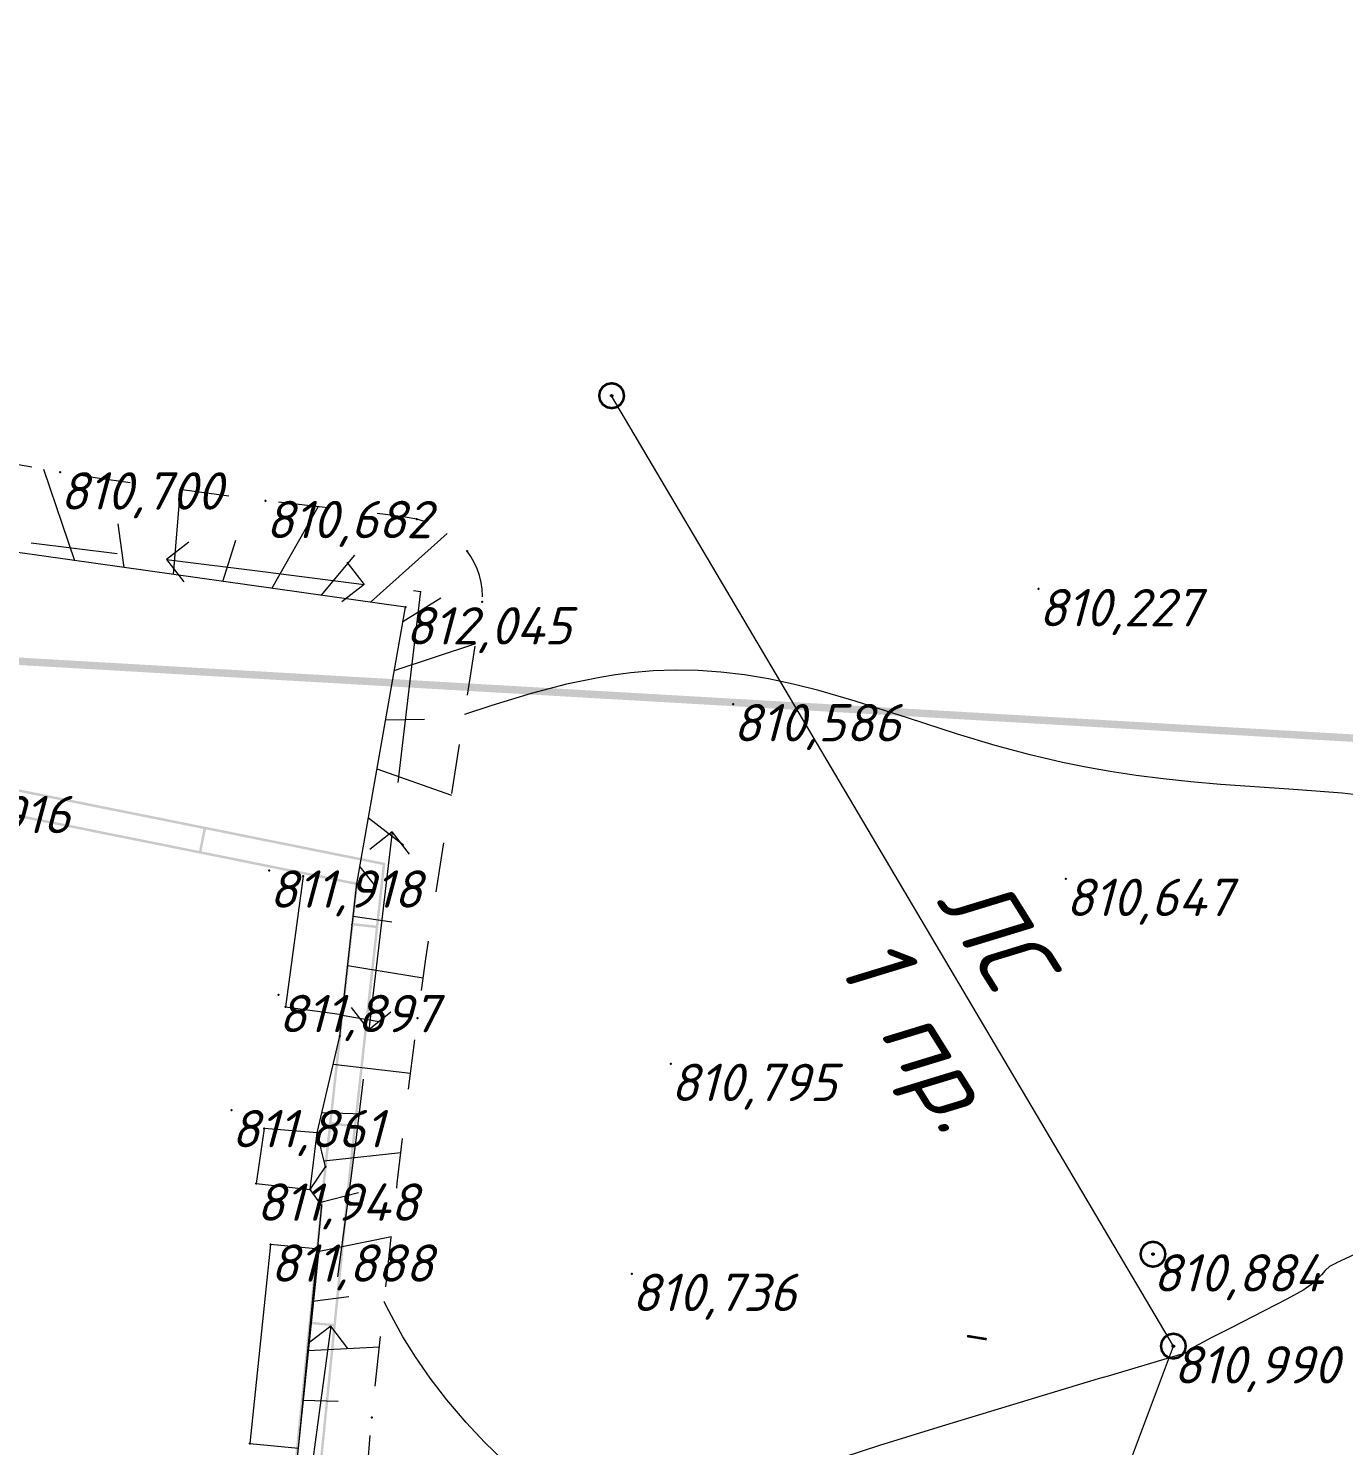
# Model space of a CAD drawing. Header units: metres. Extents: x 629572 to 645168, y 4785785 to 4790166.
# Drawn here: x 635612 to 635664.8, y 4788093 to 4788150 of the extents above; entities that cross this region are included whole.
import ezdxf

# ---------------------------------------------------------------- set-up
doc = ezdxf.new("R2010")
doc.units = ezdxf.units.M
for name, pattern in [('Сплошная', [0]), ('Сплошная_0_50', [0]), ('Штриховая 2', [4, 2, -2])]:
    doc.linetypes.add(name, pattern=pattern)
doc.layers.get('0').update_dxf_attribs({"linetype": 'CONTINUOUS'})
for name, color, linetype in [('Горизонтали', 7, 'CONTINUOUS'), ('Здания и строения', 7, 'CONTINUOUS'), ('красная линия', 7, 'CONTINUOUS'), ('Нурсултан', 7, 'CONTINUOUS'), ('Ограды каменные и жб (H более 1м) - по краю', 7, 'CONTINUOUS'), ('Риска для шага 20 м', 7, 'CONTINUOUS'), ('Столбы железобетонные', 7, 'CONTINUOUS'), ('Фундамент проект. здания', 7, 'CONTINUOUS')]:
    doc.layers.add(name, color=color, linetype=linetype)
for name, color, linetype, lineweight in [('ЛЭП в.напряж.', 10, 'SIL_KAB_VYSVOLT', 13), ('ЛЭП н.напряж.', 10, 'SIL_KAB_NIZVOLT', 13), ('ЛЭП н.напряж. подзем.', 10, 'SIL_KAB_NIZVOLT', 13)]:
    doc.layers.add(name, color=color, linetype=linetype, lineweight=lineweight)
doc.styles.add('ISOCPEUR', font='isocpeui.ttf')
doc.styles.get("Standard").update_dxf_attribs({"font": 'isocpeui.ttf'})
doc.linetypes.add('SIL_KAB_NIZVOLT', pattern='A,1,["<",Standard,S=1.6,R=0,X=-1,Y=-0.8],6,0,1,[">",Standard,S=1.6,R=0,X=-0.8,Y=-0.8],-2,8,-2', length=20)
doc.linetypes.add('SIL_KAB_VYSVOLT', pattern='A,1.5,["<<",Standard,S=1.6,R=0,X=-1.5,Y=-0.8],5,0,1.5,[">>",Standard,S=1.6,R=0,X=-2.14,Y=-0.8],-2,8,-2', length=20)

# ---------------------------------------------------------------- blocks, each defined once
blk = doc.blocks.new('26 - 108.1.1 опоры  жб d-1.0')
blk.add_hatch(color=7).paths.add_polyline_path([(0, 0.05), (-0.05, 0), (0, -0.05), (0.05, 0)])
at = {"color": 7, "linetype": 'Continuous', "lineweight": 0, "const_width": 0.1, "flags": 128}
blk.add_lwpolyline([(0, 0.5), (0.191, 0.462), (0.354, 0.354), (0.462, 0.191), (0.5, 0), (0.462, -0.191), (0.354, -0.354), (0.191, -0.462), (0, -0.5), (-0.191, -0.462), (-0.354, -0.354), (-0.462, -0.191), (-0.5, 0), (-0.462, 0.191), (-0.354, 0.354), (-0.191, 0.462), (0, 0.5)], close=True, dxfattribs=at)
at = {"color": 7, "linetype": 'Continuous', "lineweight": 0, "true_color": 0xffffff, "flags": 128}
blk.add_lwpolyline([(0, 0.5), (-0.25, 0.433), (-0.433, 0.25), (-0.5, 0), (-0.433, -0.25), (-0.25, -0.433), (0, -0.5), (0.25, -0.433), (0.433, -0.25), (0.5, 0), (0.433, 0.25), (0.25, 0.433), (0, 0.5)], close=True, dxfattribs=at)
at = {"color": 7, "linetype": 'Continuous', "lineweight": 0, "flags": 128}
for points in [[(0, 0.05), (-0.05, 0), (0, -0.05), (0.05, 0), (0, 0.05)], [(0, 0.05), (0.043, 0.025), (0.043, -0.025), (0, -0.05), (-0.043, -0.025), (-0.043, 0.025), (0, 0.05)]]:
    blk.add_lwpolyline(points, close=True, dxfattribs=at)
at = {"color": 7, "style": 'ISOCPEUR', "flags": 1}
for tag in ['X', 'Высота', 'Отметка(высота) верхнего провода', 'Отметка(высота) нижнего провода', 'Отметка', 'Имя объекта CREDO-III', 'Код объекта CREDO-III', 'Номер', 'Y']:
    blk.add_attdef(tag, (0, 0), '', height=2.5, dxfattribs=at)
blk = doc.blocks.new('Риска для шага 20 м')
at = {"color": 7, "linetype": 'Continuous', "lineweight": 0, "const_width": 0.1, "flags": 128}
blk.add_lwpolyline([(0, 0.4), (0, -0.4)], dxfattribs=at)

msp = doc.modelspace()

# ---------------------------------------------------------------- hatches: boundary and pattern name
at = {"layer": 'Ограды каменные и жб (H более 1м) - по краю'}
for points in [[(635613.092, 4788117.978), (635615.892, 4788117.415), (635618.862, 4788116.819), (635618.911, 4788116.809), (635618.921, 4788116.858), (635618.872, 4788116.868), (635618.921, 4788116.858), (635619.118, 4788117.838), (635619.127, 4788117.887), (635619.078, 4788117.897), (635616.109, 4788118.494), (635613.309, 4788119.056), (635611.235, 4788119.473), (635611.215, 4788119.375), (635613.289, 4788118.958), (635616.089, 4788118.396), (635619.01, 4788117.809), (635618.832, 4788116.927), (635615.912, 4788117.513), (635613.112, 4788118.076), (635611.038, 4788118.493), (635611.018, 4788118.395)], [(635625.042, 4788114.027), (635625.216, 4788115.598), (635625.221, 4788115.643), (635625.176, 4788115.652), (635623.804, 4788115.928), (635621.004, 4788116.49), (635618.93, 4788116.907), (635618.911, 4788116.809), (635620.984, 4788116.392), (635623.784, 4788115.83), (635625.111, 4788115.563), (635624.937, 4788113.989), (635624.987, 4788113.983), (635624.981, 4788113.933), (635625.975, 4788113.824), (635626.025, 4788113.818), (635626.031, 4788113.868), (635625.981, 4788113.873), (635626.031, 4788113.868), (635626.21, 4788115.488), (635626.315, 4788116.443), (635625.373, 4788116.632), (635624.001, 4788116.908), (635621.201, 4788117.471), (635619.127, 4788117.887), (635619.108, 4788117.789), (635621.181, 4788117.373), (635623.981, 4788116.81), (635625.353, 4788116.534), (635626.206, 4788116.363), (635626.11, 4788115.499), (635625.937, 4788113.928)], [(635624.699, 4788111.837), (635624.386, 4788108.998), (635624.053, 4788105.987), (635624.047, 4788105.938), (635624.097, 4788105.932), (635625.091, 4788105.822), (635625.096, 4788105.872), (635625.091, 4788105.822), (635625.141, 4788105.817), (635625.146, 4788105.866), (635625.479, 4788108.877), (635625.793, 4788111.716), (635626.025, 4788113.818), (635625.926, 4788113.829), (635625.693, 4788111.727), (635625.38, 4788108.888), (635625.052, 4788105.927), (635624.158, 4788106.026), (635624.485, 4788108.987), (635624.799, 4788111.826), (635625.031, 4788113.928), (635624.932, 4788113.939)], [(635624.981, 4788113.933), (635624.987, 4788113.983), (635624.937, 4788113.989), (635624.932, 4788113.939)], [(635623.918, 4788103.824), (635623.959, 4788104.226), (635623.94, 4788104.228), (635623.94, 4788104.228), (635623.909, 4788104.231), (635623.94, 4788104.228), (635623.959, 4788104.226), (635623.959, 4788104.226), (635624.147, 4788105.927), (635624.047, 4788105.938), (635623.859, 4788104.236), (635623.859, 4788104.236), (635623.859, 4788104.236), (635623.819, 4788103.834), (635623.534, 4788100.993), (635623.232, 4788097.979), (635623.227, 4788097.929), (635623.277, 4788097.924), (635623.282, 4788097.974), (635623.277, 4788097.924), (635624.272, 4788097.824), (635624.321, 4788097.819), (635624.326, 4788097.869), (635624.629, 4788100.883), (635624.914, 4788103.725), (635624.953, 4788104.121), (635625.141, 4788105.817), (635625.041, 4788105.828), (635624.854, 4788104.131), (635624.934, 4788104.123), (635624.943, 4788104.122), (635624.935, 4788104.123), (635624.933, 4788104.123), (635624.854, 4788104.131), (635624.814, 4788103.735), (635624.529, 4788100.893), (635624.232, 4788097.929), (635623.336, 4788098.019), (635623.634, 4788100.983)], [(635623.016, 4788095.825), (635622.731, 4788092.983), (635622.429, 4788089.969), (635622.424, 4788089.919), (635622.474, 4788089.914), (635622.479, 4788089.964), (635622.474, 4788089.914), (635623.469, 4788089.814), (635623.518, 4788089.809), (635623.523, 4788089.859), (635623.825, 4788092.873), (635624.11, 4788095.715), (635624.321, 4788097.819), (635624.222, 4788097.829), (635624.011, 4788095.725), (635623.726, 4788092.883), (635623.429, 4788089.919), (635622.533, 4788090.009), (635622.83, 4788092.973), (635623.115, 4788095.815), (635623.326, 4788097.919), (635623.227, 4788097.929)]]:
    msp.add_hatch(color=7, dxfattribs=at).paths.add_polyline_path(points)

# ---------------------------------------------------------------- linework, layer by layer
at = {"layer": 'Горизонтали', "color": 34, "linetype": 'Сплошная', "lineweight": 0, "true_color": 0xa55200, "flags": 128}
for points, elevation in [([(635695.355, 4788111.787), (635695.262, 4788111.917), (635694.711, 4788112.677), (635693.977, 4788113.644), (635693.833, 4788113.834), (635693.379, 4788114.434), (635693.161, 4788114.734), (635692.992, 4788114.98), (635692.843, 4788115.209), (635692.836, 4788115.219), (635692.758, 4788115.334), (635692.692, 4788115.398), (635692.618, 4788115.433), (635692.501, 4788115.459), (635692.469, 4788115.465), (635691.922, 4788115.608), (635691.911, 4788115.611), (635691.439, 4788115.722), (635691.019, 4788115.749), (635690.809, 4788115.731), (635690.601, 4788115.694), (635690.394, 4788115.635), (635690.189, 4788115.555), (635689.877, 4788115.397), (635689.523, 4788115.176), (635689.123, 4788114.891), (635688.588, 4788114.479), (635687.909, 4788113.97), (635687.597, 4788113.786), (635687.328, 4788113.683), (635687.095, 4788113.656), (635686.842, 4788113.697), (635686.835, 4788113.699), (635686.152, 4788113.848), (635685.486, 4788113.955), (635684.877, 4788114.008), (635684.336, 4788114.003), (635684.199, 4788113.993), (635683.882, 4788113.981), (635683.75, 4788114.004), (635683.596, 4788114.059), (635683.576, 4788114.068), (635683.307, 4788114.166), (635683.046, 4788114.242), (635682.793, 4788114.297), (635682.553, 4788114.332), (635682.552, 4788114.332), (635681.916, 4788114.492), (635679.84, 4788115.081), (635674.34, 4788116.668), (635669.566, 4788118.047), (635667.263, 4788118.703), (635666.323, 4788118.952), (635665.518, 4788119.139), (635665.204, 4788119.198), (635664.749, 4788119.249), (635662.976, 4788119.377), (635662.598, 4788119.4), (635659.85, 4788119.591), (635658.668, 4788119.699), (635657.55, 4788119.821), (635656.464, 4788119.96), (635655.429, 4788120.116), (635654.445, 4788120.287), (635653.51, 4788120.475), (635652.21, 4788120.782), (635650.812, 4788121.162), (635649.295, 4788121.62), (635647.281, 4788122.269), (635645.187, 4788122.942), (635643.724, 4788123.369), (635642.694, 4788123.627), (635641.7, 4788123.835), (635640.735, 4788123.994), (635639.795, 4788124.105), (635638.876, 4788124.169), (635637.971, 4788124.187), (635637.074, 4788124.157), (635636.18, 4788124.081), (635635.564, 4788124.002), (635634.925, 4788123.898), (635633.584, 4788123.62), (635632.175, 4788123.251), (635630.587, 4788122.764), (635629.487, 4788122.41)], 810.5), ([(635675.408, 4788105.826), (635675.223, 4788105.739), (635674.164, 4788105.233), (635672.418, 4788104.367), (635670.306, 4788103.297), (635668.198, 4788102.218), (635667.226, 4788101.72), (635665.811, 4788100.999), (635665.266, 4788100.728), (635664.869, 4788100.537), (635664.52, 4788100.375), (635664.499, 4788100.366), (635664.232, 4788100.23), (635664.071, 4788100.08), (635664.062, 4788100.07), (635663.908, 4788099.903), (635663.736, 4788099.731), (635663.521, 4788099.53), (635663.392, 4788099.425), (635663.201, 4788099.301), (635662.514, 4788098.918), (635660.257, 4788097.758), (635659.488, 4788097.367), (635658.666, 4788096.924), (635658.614, 4788096.878), (635658.593, 4788096.858), (635658.578, 4788096.843), (635658.566, 4788096.829), (635658.566, 4788096.828), (635658.551, 4788096.813), (635658.527, 4788096.795), (635658.516, 4788096.787), (635658.516, 4788096.787), (635658.403, 4788096.743), (635658.267, 4788096.705), (635658.028, 4788096.637), (635657.979, 4788096.622), (635655.345, 4788095.833), (635654.947, 4788095.715), (635648.672, 4788093.827), (635646.161, 4788093.04), (635643.998, 4788092.337), (635642.735, 4788091.912), (635640.984, 4788091.328), (635639.776, 4788090.953), (635638.73, 4788090.669), (635637.812, 4788090.47), (635636.946, 4788090.342), (635636.152, 4788090.293), (635635.413, 4788090.322), (635635.06, 4788090.365), (635634.717, 4788090.429), (635634.356, 4788090.519), (635633.994, 4788090.635), (635633.63, 4788090.776), (635633.265, 4788090.942), (635632.898, 4788091.132), (635632.53, 4788091.348), (635631.791, 4788091.854), (635631.05, 4788092.458), (635630.305, 4788093.161), (635629.555, 4788093.963), (635628.79, 4788094.875), (635628.12, 4788095.75), (635627.529, 4788096.599), (635627.023, 4788097.414), (635626.562, 4788098.257), (635626.354, 4788098.656), (635626.277, 4788098.803), (635626.266, 4788098.824)], 811)]:
    msp.add_lwpolyline(points, dxfattribs=dict(at, elevation=elevation))
at = {"layer": 'Здания и строения', "color": 8, "linetype": 'Сплошная', "lineweight": 0, "flags": 128}
for points in [[(635621.448, 4788105.781), (635621.132, 4788103.569), (635623.289, 4788103.33), (635623.57, 4788105.602), (635621.448, 4788105.781)], [(635621.696, 4788101.12), (635620.87, 4788093.129), (635622.829, 4788092.934), (635623.655, 4788100.925), (635621.696, 4788101.12)]]:
    msp.add_lwpolyline(points, close=True, dxfattribs=at)
at = {"layer": 'красная линия', "color": 1, "linetype": 'Сплошная_0_50', "lineweight": 0, "true_color": 0xff0000, "const_width": 0.3, "elevation": 794.579, "flags": 128}
msp.add_lwpolyline([(638818.848, 4788579.098), (638434.543, 4788398.115), (637986.142, 4788195.6), (637994.638, 4788176.414), (637942.139, 4788165.191), (637935.75, 4788162.9), (637919.94, 4788203.086), (637884.756, 4788191.01), (637897.946, 4788150.802), (637875.631, 4788142.106), (637761.545, 4788134.606), (637700.256, 4788129.196), (637638.253, 4788120.005), (637581.946, 4788110.591), (637565.739, 4788106.898), (637558.254, 4788104.091), (637363.245, 4788069.304), (637293.147, 4788066.19), (637239.74, 4788053.996), (637240.261, 4788022.608), (637232.946, 4788021.41), (637162.138, 4788007.601), (637160.654, 4788026.311), (636775.64, 4787974.712), (636766.433, 4787974.403), (636737.136, 4787937.815), (636720.149, 4787935.806), (636516.153, 4787941.092), (636490.258, 4787949.803), (636394.84, 4787957.088), (636354.049, 4787969.885), (636316.148, 4787980.518), (636315.357, 4787987.294), (636135.738, 4788019.2), (636122.937, 4788021.29), (636105.848, 4788067.289), (636010.538, 4788080.603), (635985.153, 4788054.809), (635975.448, 4788047.792), (635905.965, 4788055.726), (635883.655, 4788057.997), (635666.752, 4788098.184), (635673.048, 4788121.002), (635509.85, 4788130.405), (635401.641, 4788148.595)], dxfattribs=at)
at = {"layer": 'ЛЭП н.напряж.', "color": 4, "lineweight": 13}
msp.add_lwpolyline([(635652.189, 4788081.606), (635657.964, 4788097.035), (635635.402, 4788135.21)], dxfattribs=at)
at = {"layer": 'ЛЭП н.напряж. подзем.', "color": 10, "linetype": 'Continuous', "lineweight": 13}
for p, q in [((635612.094, 4788129.307), (635615.542, 4788128.875)), ((635618.42, 4788129.321), (635617.527, 4788128.626)), ((635617.527, 4788128.626), (635618.221, 4788127.733)), ((635617.527, 4788128.626), (635621.496, 4788128.129)), ((635624.77, 4788128.524), (635625.465, 4788127.631)), ((635621.496, 4788128.129), (635625.465, 4788127.631)), ((635625.465, 4788127.631), (635624.571, 4788126.937)), ((635627.722, 4788127.358), (635627.286, 4788123.648)), ((635627.449, 4788127.382), (635627.731, 4788127.347)), ((635627.286, 4788123.648), (635626.82, 4788119.675)), ((635626.586, 4788117.689), (635625.698, 4788116.988)), ((635626.586, 4788117.689), (635626.119, 4788113.716)), ((635627.287, 4788116.801), (635626.586, 4788117.689)), ((635626.119, 4788113.716), (635625.653, 4788109.744)), ((635625.653, 4788109.744), (635624.952, 4788110.631)), ((635626.541, 4788110.445), (635625.653, 4788109.744)), ((635625.419, 4788107.757), (635625.12, 4788105.205)), ((635625.122, 4788105.225), (635624.928, 4788103.788)), ((635624.928, 4788103.788), (635624.393, 4788099.824)), ((635624.125, 4788097.842), (635623.225, 4788097.156)), ((635624.125, 4788097.842), (635623.59, 4788093.878)), ((635624.811, 4788096.942), (635624.125, 4788097.842)), ((635623.59, 4788093.878), (635623.054, 4788089.914))]:
    msp.add_line(p, q, dxfattribs=at)
at = {"layer": 'Нурсултан', "color": 251, "linetype": 'Штриховая 2', "lineweight": 0, "flags": 128}
msp.add_lwpolyline([(635623.862, 4788085.973), (635622.171, 4788086.897), (635625.45, 4788089.681), (635625.607, 4788092.273), (635625.771, 4788094.166), (635626.303, 4788099.166), (635626.795, 4788103.587), (635627.232, 4788107.289), (635627.605, 4788110.206), (635627.946, 4788112.597), (635628.42, 4788115.705), (635629.313, 4788121.316), (635630.208, 4788126.926), (635630.22, 4788127.177), (635630.205, 4788127.441), (635630.162, 4788127.713), (635630.093, 4788127.987), (635629.999, 4788128.257), (635629.883, 4788128.515), (635629.748, 4788128.755), (635629.597, 4788128.968), (635629.419, 4788129.169), (635629.202, 4788129.372), (635628.955, 4788129.569), (635628.686, 4788129.754), (635628.407, 4788129.917), (635628.125, 4788130.057), (635627.847, 4788130.168), (635627.58, 4788130.249), (635627.114, 4788130.335), (635626.316, 4788130.441), (635621.507, 4788130.986), (635616.487, 4788131.648), (635614.736, 4788131.9), (635613.248, 4788132.134), (635610.001, 4788132.71), (635600.63, 4788134.436), (635600.355, 4788134.443), (635600.045, 4788134.391), (635599.723, 4788134.293), (635599.121, 4788134.066), (635598.713, 4788133.912), (635598.363, 4788133.759), (635598.061, 4788133.602), (635597.807, 4788133.44), (635597.608, 4788133.279), (635597.384, 4788133.063), (635596.851, 4788132.452), (635596.774, 4788132.316), (635596.657, 4788131.98), (635596.602, 4788131.862), (635596.524, 4788131.782)], dxfattribs=at)
at = {"layer": 'Нурсултан', "color": 251, "linetype": 'Continuous', "lineweight": 0, "flags": 128}
for points in [[(635613.839, 4788128.584), (635612.596, 4788132.25)], [(635617.8, 4788128.027), (635618.089, 4788131.437)], [(635621.761, 4788127.47), (635623.613, 4788130.747)], [(635615.82, 4788128.305), (635615.585, 4788130.059)], [(635625.722, 4788126.913), (635628.8, 4788129.675)], [(635619.781, 4788127.748), (635620.308, 4788129.412)], [(635623.742, 4788127.191), (635625.085, 4788128.809)], [(635627.017, 4788126.136), (635628.546, 4788127.087)], [(635626.671, 4788124.166), (635629.942, 4788125.257)], [(635626.325, 4788122.196), (635627.892, 4788122.213)], [(635625.979, 4788120.227), (635628.971, 4788119.167)], [(635625.632, 4788118.257), (635627.055, 4788117.163)], [(635625.286, 4788116.287), (635625.923, 4788115.495)], [(635625.022, 4788114.305), (635626.579, 4788114.073)], [(635624.801, 4788112.318), (635627.837, 4788111.834)], [(635624.58, 4788110.33), (635626.068, 4788110.079)], [(635624.222, 4788108.366), (635627.322, 4788107.994)], [(635623.763, 4788106.419), (635625.44, 4788106.367)], [(635623.849, 4788104.476), (635626.94, 4788104.813)], [(635623.673, 4788102.8), (635625.235, 4788103.204)], [(635623.585, 4788100.837), (635626.556, 4788101.441)], [(635623.394, 4788098.846), (635624.851, 4788099.032)], [(635623.204, 4788096.855), (635626.073, 4788097.003)], [(635623.014, 4788094.864), (635624.425, 4788094.827)]]:
    msp.add_lwpolyline(points, dxfattribs=at)
at = {"layer": 'Нурсултан', "color": 251, "linetype": 'Сплошная', "lineweight": 0, "flags": 128}
msp.add_lwpolyline([(635625.45, 4788089.681), (635622.646, 4788086.889), (635622.171, 4788086.897), (635622.829, 4788092.934), (635623.761, 4788102.678), (635623.289, 4788103.33), (635623.909, 4788104.231), (635623.57, 4788105.602), (635624.486, 4788109.487), (635625.166, 4788115.603), (635627.119, 4788126.717), (635609.458, 4788129.2), (635601.07, 4788130.755), (635599.055, 4788130.733)], dxfattribs=at)
at = {"layer": 'Нурсултан', "color": 7}
for p in [(635613.248, 4788132.134, 24.023), (635621.507, 4788130.986, 24.005), (635627.58, 4788130.249, 24.063), (635629.597, 4788128.968, 23.954), (635652.552, 4788127.447, 23.55), (635627.119, 4788126.717, 25.368), (635630.208, 4788126.926, 23.702), (635640.278, 4788122.826, 23.909), (635621.652, 4788116.144, 25.241), (635623.012, 4788115.918, 25.431), (635625.166, 4788115.603, 25.465), (635653.642, 4788115.81, 23.97), (635622.022, 4788111.143, 25.22), (635622.305, 4788110.664, 25.507), (635624.57, 4788110.358, 25.392), (635627.605, 4788110.206, 24.148), (635624.486, 4788109.487, 25.168), (635637.775, 4788108.379, 24.118), (635620.13, 4788106.519, 25.184), (635621.448, 4788105.781, 25.205), (635623.57, 4788105.602, 25.288), (635623.909, 4788104.231, 25.176), (635621.132, 4788103.569, 25.271), (635623.289, 4788103.33, 25.253), (635621.696, 4788101.12, 25.211), (635657.144, 4788100.726, 24.207), (635636.208, 4788099.943, 24.059), (635657.964, 4788097.035, 24.313), (635625.771, 4788094.166, 24.395), (635620.87, 4788093.129, 25.212)]:
    msp.add_point(p, dxfattribs=at)
at = {"layer": 'Фундамент проект. здания', "color": 7, "linetype": 'Continuous', "lineweight": 0, "flags": 128}
msp.add_lwpolyline([(635623.012, 4788115.918), (635622.305, 4788110.664), (635624.57, 4788110.358)], dxfattribs=at)

# ---------------------------------------------------------------- block references
at = {"layer": 'Риска для шага 20 м', "color": 7, "linetype": 'Continuous', "rotation": 80.80582700000001}
msp.add_blockref('Риска для шага 20 м', (635650.073, 4788097.377, 0.005), dxfattribs=at)
at = {"layer": 'Столбы железобетонные', "color": 7, "linetype": 'Continuous'}
for p in [(635635.402, 4788135.21, 795.239), (635657.144, 4788100.726, 795.239), (635657.964, 4788097.035, 795.239)]:
    msp.add_blockref('26 - 108.1.1 опоры  жб d-1.0', p, dxfattribs=at)

# ---------------------------------------------------------------- texts
at = {"layer": 'ЛЭП в.напряж.', "color": 4, "insert": (635643.718, 4788111.998), "char_height": 2.8505, "attachment_point": 7, "rotation": 302.0046, "style": 'ISOCPEUR'}
msp.add_mtext('ЛС\\P1 пр.', dxfattribs=at)
at = {"layer": 'Нурсултан', "color": 251, "char_height": 1.5, "attachment_point": 1, "style": 'ISOCPEUR'}
for s, insert in [('810,700', (635613.248, 4788132.134, 24.023)), ('810,682', (635621.507, 4788130.986, 24.005)), ('810,227', (635652.552, 4788127.447, 23.55)), ('812,045', (635627.119, 4788126.717, 25.368)), ('810,586', (635640.278, 4788122.826, 23.909)), ('811,916', (635607.573, 4788119.138, 25.239)), ('811,918', (635621.652, 4788116.144, 25.241)), ('810,647', (635653.642, 4788115.81, 23.97)), ('811,897', (635622.022, 4788111.143, 25.22)), ('810,795', (635637.775, 4788108.379, 24.118)), ('811,861', (635620.13, 4788106.519, 25.184)), ('811,948', (635621.132, 4788103.569, 25.271)), ('811,888', (635621.696, 4788101.12, 25.211)), ('810,884', (635657.144, 4788100.726, 24.207)), ('810,736', (635636.208, 4788099.943, 24.059)), ('810,990', (635657.964, 4788097.035, 24.313))]:
    msp.add_mtext(s, dxfattribs=dict(at, insert=insert))

doc.saveas('drawing.dxf')
